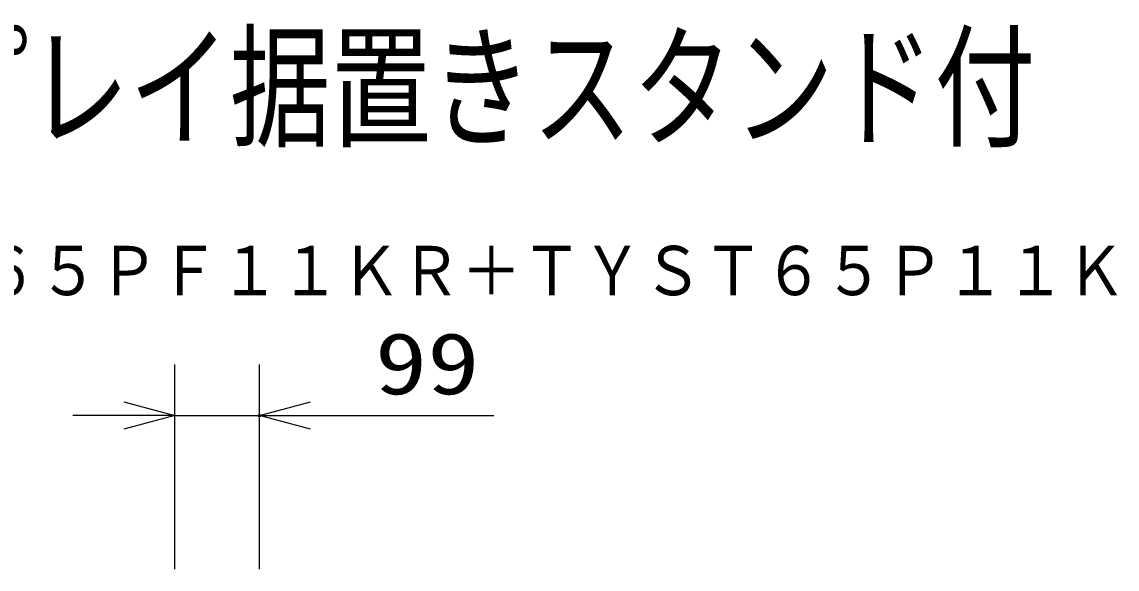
# Model space of a CAD drawing. Units: millimetres, scale not verified. Extents: x -63 to 63, y -57 to 57.
# Drawn here: x 19.35 to 62.18, y 36 to 57.39 of the extents above; entities that cross this region are included whole.
import ezdxf
from ezdxf.enums import TextEntityAlignment as Align

# ---------------------------------------------------------------- set-up
doc = ezdxf.new("R2010")
doc.units = ezdxf.units.MM
doc.header["$LTSCALE"] = 0.190236
doc.header["$PDMODE"] = 32
doc.header["$PDSIZE"] = 0.0951
for name, color, linetype in [('0-0_MOJI1', 2, 'Continuous'), ('0-3_S1', 7, 'Continuous'), ('0-4_TOUROKU', 3, 'Continuous'), ('0-5_Defpoints', 7, 'Continuous')]:
    doc.layers.add(name, color=color, linetype=linetype)
doc.styles.add('ＭＳ ゴシック', font='')
doc.styles.get('ＭＳ ゴシック').set_extended_font_data('MS Gothic')

# ---------------------------------------------------------------- blocks, each defined once
blk = doc.blocks.new('_OPEN30')
at = {"layer": '0-3_S1'}
blk.add_line((0, 0), (-1, 0), dxfattribs=at)
blk.add_lwpolyline([(-1, 0.26795), (0, 0), (-1, -0.26795)], dxfattribs=at)

msp = doc.modelspace()

# ---------------------------------------------------------------- linework, layer by layer
at = {"layer": '0-4_TOUROKU'}
for p, q in [((25.3399, 36.0033), (25.3399, 44.0033)), ((28.6399, 36.0033), (28.6399, 44.0033)), ((23.3399, 42.0033), (21.3399, 42.0033)), ((25.3399, 42.0033), (28.6399, 42.0033)), ((30.6399, 42.0033), (37.8066, 42.0033))]:
    msp.add_line(p, q, dxfattribs=at)
at = {"layer": '0-5_Defpoints'}
msp.add_point((28.6399, 42.0033), dxfattribs=at)

# ---------------------------------------------------------------- block references
at = {"layer": '0-4_TOUROKU', "xscale": 2, "yscale": 2}
msp.add_blockref('_OPEN30', (25.3399, 42.0033), dxfattribs=at)
at = {"layer": '0-4_TOUROKU', "xscale": 2, "yscale": 2, "rotation": 180}
msp.add_blockref('_OPEN30', (28.6399, 42.0033), dxfattribs=at)

# ---------------------------------------------------------------- texts
at = {"layer": '0-0_MOJI1', "style": 'ＭＳ ゴシック', "width": 0.75}
msp.add_text('ハイビジョンプラズマディスプレイ据置きスタンド付', height=3.848, dxfattribs=at).set_placement((-35.5001, 51.7599), align=Align.BOTTOM_LEFT)
at = {"layer": '0-4_TOUROKU', "color": 1, "style": 'ＭＳ ゴシック', "width": 0.9}
msp.add_text('ＴＨ６５ＰＦ１１ＫＲ＋ＴＹＳＴ６５Ｐ１１Ｋ', height=1.925, dxfattribs=at).set_placement((12.9, 46.13), align=Align.BOTTOM_LEFT)
at = {"layer": '0-4_TOUROKU', "style": 'ＭＳ ゴシック', "width": 1.25}
msp.add_text('99', height=2.406, dxfattribs=at).set_placement((33.1563, 42.1129), align=Align.BOTTOM_LEFT)

doc.saveas('drawing.dxf')
